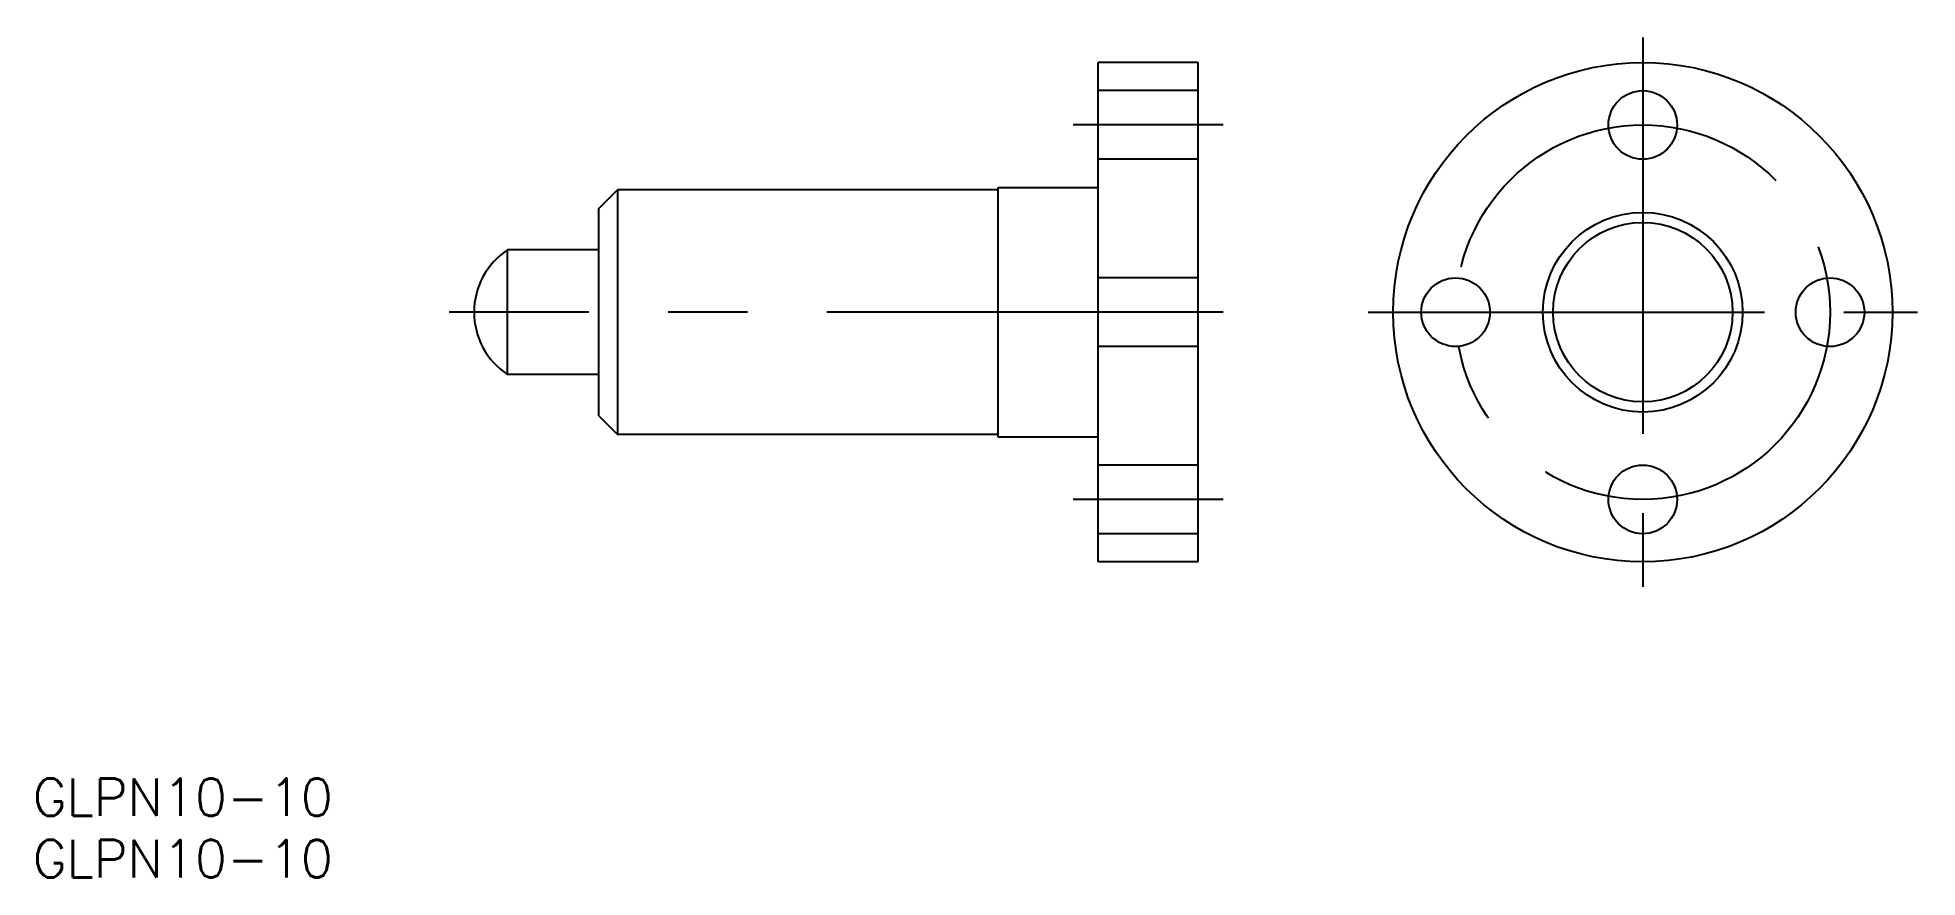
# Model space of a CAD drawing. Extents: x -129 to 22, y -45 to 22.
import ezdxf

# ---------------------------------------------------------------- set-up
doc = ezdxf.new("R2010")
doc.units = 0
doc.linetypes.add('CENTER', pattern=[50.8, 31.75, -6.35, 6.35, -6.35])
doc.linetypes.add('DASHED', pattern=[19.05, 12.7, -6.35])
doc.layers.get('0').update_dxf_attribs({"linetype": 'CONTINUOUS'})
doc.layers.add('CENTER', color=1, linetype='CENTER')
doc.styles.get("Standard").update_dxf_attribs({"font": 'txt.shx', "height": 3, "bigfont": 'bigfont.shx'})

msp = doc.modelspace()

# ---------------------------------------------------------------- linework, layer by layer
at = {"color": 7, "linetype": 'CONTINUOUS'}
for p, q in [((-43.63, -20), (-43.63, 20)), ((-35.63, 20), (-43.63, 20)), ((-35.63, -20), (-35.63, 20)), ((-83.63, 8.3), (-82.13, 9.8)), ((-82.13, 9.8), (-82.13, -9.8)), ((-51.63, 9.8), (-82.13, 9.8)), ((-51.63, -10), (-51.63, 10)), ((-51.63, 10), (-43.63, 10)), ((-83.63, -8.3), (-83.63, 8.3)), ((-90.94, -5), (-90.94, 5)), ((-83.63, 5), (-90.94, 5)), ((-83.63, -5), (-90.94, -5)), ((-83.63, -8.3), (-82.13, -9.8)), ((-51.63, -9.8), (-82.13, -9.8)), ((-43.63, -10), (-51.63, -10)), ((-35.63, -20), (-43.63, -20))]:
    msp.add_line(p, q, dxfattribs=at)
at = {"color": 3, "linetype": 'DASHED'}
for p, q in [((-35.63, 17.75), (-43.63, 17.75)), ((-35.63, 12.25), (-43.63, 12.25)), ((-35.63, 2.75), (-43.63, 2.75)), ((-35.63, -2.75), (-43.63, -2.75)), ((-35.63, -12.25), (-43.63, -12.25)), ((-35.63, -17.75), (-43.63, -17.75))]:
    msp.add_line(p, q, dxfattribs=at)
at = {"color": 7, "linetype": 'CONTINUOUS'}
for centre, radius in [((0, 0), 20), ((0, 15), 2.75), ((0, 0), 8), ((-15, 0), 2.75), ((15, 0), 2.75), ((0, -15), 2.75)]:
    msp.add_circle(centre, radius, dxfattribs=at)
at = {"color": 3, "linetype": 'CONTINUOUS'}
msp.add_circle((0, 0), 7.19, dxfattribs=at)
at = {"color": 7, "linetype": 'CONTINUOUS'}
msp.add_arc((-87.63, 0), 6, 123.5573, 236.4427, dxfattribs=at)
at = {"layer": 'CENTER', "color": 1, "linetype": 'CENTER'}
for p, q in [((0, 22), (0, -22)), ((-33.63, 15), (-45.63, 15)), ((-22, 0), (22, 0)), ((-33.63, 0), (-95.63, 0)), ((-33.63, -15), (-45.63, -15))]:
    msp.add_line(p, q, dxfattribs=at)
msp.add_circle((0, 0), 15, dxfattribs=at)

# ---------------------------------------------------------------- texts
at = {"color": 7, "linetype": 'CONTINUOUS'}
for p in [(-128.98, -40.35), (-128.98, -45.28)]:
    msp.add_text('GLPN10-10', height=3, dxfattribs=at).set_placement(p)

doc.saveas('drawing.dxf')
